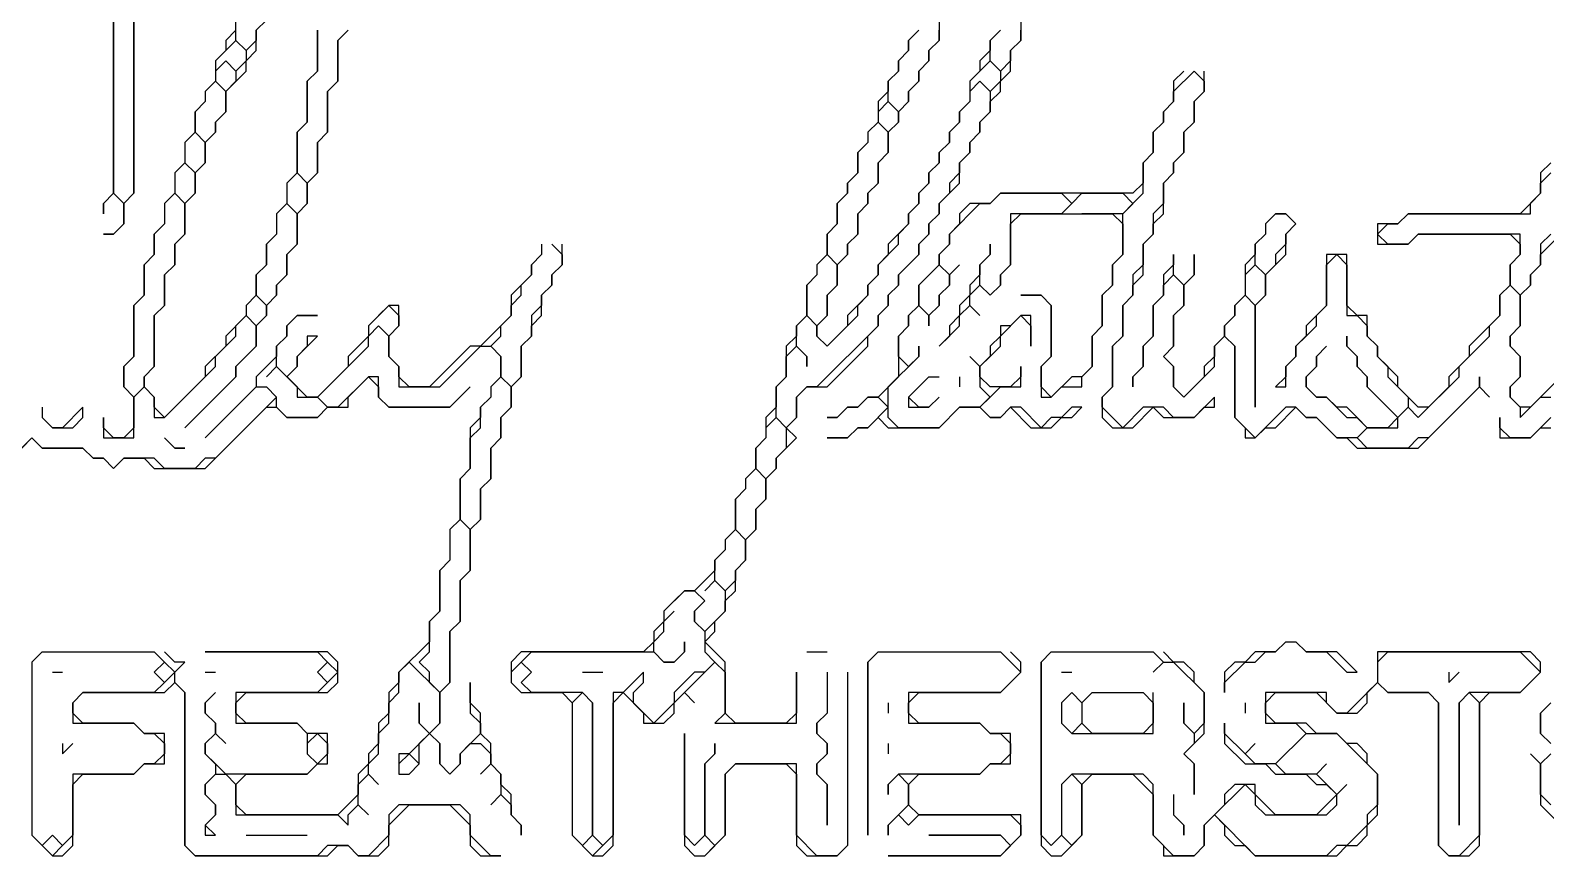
# Model space of a CAD drawing. Header units: metres. Extents: x 29 to 985, y 15 to 633.
# Drawn here: x 385.85 to 415, y 58.63 to 74.51 of the extents above; entities that cross this region are included whole.
import ezdxf

# ---------------------------------------------------------------- set-up
doc = ezdxf.new("R2010")
doc.units = ezdxf.units.M
doc.layers.add('ORIGINAL_DRAWING', color=8, linetype='CONTINUOUS')

msp = doc.modelspace()

# ---------------------------------------------------------------- linework, layer by layer
at = {"layer": 'ORIGINAL_DRAWING'}
for points in [[(387.843, 77.255), (387.843, 71.373), (387.647, 71.176), (387.451, 71.373), (387.451, 76.667)], [(390.98, 76.471), (391.176, 76.275), (391.176, 76.078), (390.784, 75.686), (390.784, 75.49), (390.588, 75.294), (390.588, 75.098), (390.392, 74.902), (390.392, 74.706), (390.196, 74.51), (390.196, 74.314), (390, 74.118), (389.804, 74.314), (389.804, 74.706), (390, 74.902), (390, 75.098), (390.196, 75.294), (390.196, 75.49), (390.392, 75.686), (390.392, 75.882)], [(387.451, 76.275), (387.451, 71.373), (387.255, 71.176), (387.255, 70.98), (387.255, 71.176), (387.451, 71.373), (387.647, 71.176), (387.647, 70.784), (387.451, 70.588), (387.255, 70.588), (387.451, 70.588), (387.647, 70.784), (387.647, 71.176), (387.843, 71.373), (387.843, 75.49)], [(402.941, 74.706), (403.137, 74.902), (403.333, 74.706), (403.333, 74.314), (403.137, 74.118), (403.137, 73.922), (402.941, 73.725), (402.941, 73.529), (402.745, 73.333), (402.745, 73.137), (402.549, 72.941), (402.353, 73.137), (402.353, 73.529), (402.549, 73.725), (402.549, 73.922), (402.745, 74.118), (402.745, 74.314), (402.941, 74.51)], [(404.51, 74.706), (404.706, 74.902), (404.902, 74.706), (404.902, 74.314), (404.706, 74.118), (404.706, 73.922), (404.51, 73.725), (404.314, 73.922), (404.314, 74.314), (404.51, 74.51)], [(389.804, 74.51), (389.608, 74.314), (389.608, 74.118), (389.412, 73.922), (389.412, 73.529), (389.216, 73.333), (389.216, 73.137), (389.02, 72.941), (389.02, 72.549), (388.824, 72.353), (388.824, 71.961), (388.627, 71.765), (388.627, 71.373), (388.431, 71.176), (388.431, 70.784), (388.235, 70.588), (388.235, 70.196), (388.039, 70), (388.039, 69.412), (387.843, 69.216), (387.843, 68.235), (387.647, 68.039), (387.647, 67.647), (387.843, 67.451), (387.843, 66.863), (387.647, 66.667), (387.451, 66.667), (387.255, 66.863), (387.255, 67.059), (387.255, 66.667), (387.843, 66.667), (387.843, 67.451), (388.039, 67.647), (388.235, 67.451), (388.235, 67.059), (388.431, 67.059), (389.412, 68.039), (389.412, 68.235), (389.804, 68.627), (389.804, 68.824), (390, 69.02), (390.196, 68.824), (390.196, 68.431), (389.804, 68.039), (389.804, 67.843), (388.824, 66.863), (389.804, 67.843), (389.804, 68.039), (390.196, 68.431), (390.196, 68.824), (390.392, 69.02), (390.392, 69.216), (390.588, 69.412), (390.588, 69.608), (390.784, 69.804), (390.784, 70.196), (390.98, 70.392), (390.98, 70.98), (391.176, 71.176), (391.176, 71.569), (391.373, 71.765), (391.373, 72.353), (391.569, 72.549), (391.569, 73.333), (391.765, 73.529), (391.765, 74.314), (391.961, 74.51)], [(391.373, 74.51), (391.373, 73.725), (391.176, 73.529), (391.176, 72.745), (390.98, 72.549), (390.98, 71.765), (390.784, 71.569), (390.784, 71.176), (390.588, 70.98), (390.588, 70.588), (390.392, 70.392), (390.392, 70), (390.196, 69.804), (390.196, 69.412), (390, 69.216), (390, 69.02), (389.608, 68.627), (389.608, 68.431), (389.216, 68.039), (389.216, 67.843), (388.431, 67.059), (388.235, 67.255), (388.235, 67.451), (388.039, 67.647), (388.039, 67.843), (388.235, 68.039), (388.235, 69.02), (388.431, 69.216), (388.431, 69.804), (388.627, 70), (388.627, 70.392), (388.824, 70.588), (388.824, 71.176), (389.02, 71.373), (389.02, 71.765), (389.216, 71.961), (389.216, 72.353), (389.412, 72.549), (389.412, 72.745), (389.608, 72.941), (389.608, 73.333), (390, 73.725), (390, 73.922), (390.196, 74.118), (390.196, 74.51)], [(391.961, 74.51), (391.765, 74.314), (391.765, 73.529), (391.569, 73.333), (391.569, 72.549), (391.373, 72.353), (391.373, 71.765), (391.176, 71.569), (390.98, 71.765), (390.98, 72.549), (391.176, 72.745), (391.176, 73.529), (391.373, 73.725), (391.373, 74.51)], [(402.941, 74.51), (402.745, 74.314), (402.745, 74.118), (402.549, 73.922), (402.549, 73.725), (402.353, 73.529), (402.353, 73.333), (402.157, 73.137), (402.157, 72.745), (401.961, 72.549), (401.961, 72.353), (401.765, 72.157), (401.765, 71.765), (401.569, 71.569), (401.569, 71.373), (401.373, 71.176), (401.373, 70.784), (401.176, 70.588), (401.176, 70.196), (400.98, 70), (400.98, 69.804), (400.784, 69.608), (400.784, 69.02), (400.588, 68.824), (400.588, 68.627), (400.392, 68.431), (400.392, 67.843), (400.196, 67.647), (400.196, 67.255), (400, 67.059), (400, 66.667), (399.804, 66.471), (399.804, 66.078), (399.608, 65.882), (399.608, 65.686), (399.412, 65.49), (399.412, 64.902), (399.216, 64.706), (399.216, 64.51), (399.02, 64.314), (399.02, 64.118), (398.627, 63.725), (398.431, 63.725), (398.039, 63.333), (398.039, 63.137), (397.843, 62.941), (397.843, 62.745), (397.647, 62.549), (395.294, 62.549), (395.098, 62.353), (395.098, 61.961), (395.294, 61.765), (396.078, 61.765), (396.275, 61.569), (396.275, 59.02), (396.667, 58.627), (396.863, 58.627), (397.059, 58.824), (397.059, 61.569), (397.255, 61.765), (397.647, 61.373), (397.647, 61.176), (398.039, 61.176), (398.235, 61.373), (398.235, 61.569), (398.431, 61.765), (398.627, 61.569), (398.431, 61.765), (399.02, 62.353), (399.216, 62.157), (399.216, 61.373), (399.02, 61.176), (400.588, 61.176), (400.588, 62.157), (400.588, 61.373), (400.392, 61.176), (399.412, 61.176), (399.216, 61.373), (399.216, 62.353), (398.824, 62.745), (399.02, 62.941), (399.02, 63.137), (399.216, 63.333), (399.216, 63.529), (399.412, 63.725), (399.412, 64.118), (399.608, 64.314), (399.608, 64.706), (399.804, 64.902), (399.804, 65.294), (400, 65.49), (400, 65.882), (400.196, 66.078), (400.196, 66.275), (400.588, 66.667), (400.392, 66.863), (400.588, 67.059), (400.588, 67.451), (400.784, 67.647), (401.176, 67.647), (401.961, 68.431), (401.961, 68.627), (402.157, 68.824), (402.157, 69.02), (402.353, 69.216), (402.353, 69.412), (402.549, 69.608), (402.549, 69.804), (402.941, 70.196), (402.941, 70.392), (403.137, 70.588), (403.137, 70.784), (403.333, 70.98), (403.333, 71.176), (403.725, 71.569), (403.725, 71.961), (403.922, 72.157), (403.922, 72.353), (404.118, 72.549), (404.118, 72.745), (404.314, 72.941), (404.314, 73.137), (404.51, 73.333), (404.51, 73.529), (404.706, 73.725), (404.706, 74.118), (404.902, 74.314), (404.902, 74.51)], [(404.51, 74.51), (404.314, 74.314), (404.314, 74.118), (404.118, 73.922), (404.118, 73.725), (403.922, 73.529), (403.922, 73.137), (403.725, 72.941), (403.725, 72.745), (403.529, 72.549), (403.529, 72.353), (403.333, 72.157), (403.333, 71.961), (403.137, 71.765), (403.137, 71.569), (402.941, 71.373), (402.941, 71.176), (402.745, 70.98), (402.745, 70.784), (402.353, 70.392), (402.353, 70.196), (402.157, 70), (402.157, 69.804), (401.961, 69.608), (401.961, 69.412), (401.569, 69.02), (401.569, 68.824), (401.176, 68.431), (400.98, 68.627), (400.98, 68.824), (401.176, 69.02), (401.176, 69.412), (401.373, 69.608), (401.373, 70), (401.569, 70.196), (401.569, 70.392), (401.765, 70.588), (401.765, 70.98), (401.961, 71.176), (401.961, 71.373), (402.157, 71.569), (402.157, 71.961), (402.353, 72.157), (402.353, 72.549), (402.549, 72.745), (402.549, 72.941), (402.745, 73.137), (402.745, 73.333), (402.941, 73.529), (402.941, 73.725), (403.137, 73.922), (403.137, 74.118), (403.333, 74.314), (403.333, 74.51)], [(389.608, 74.118), (389.804, 74.314), (390, 74.118), (390, 73.922), (389.804, 73.725), (389.608, 73.922)], [(389.412, 73.725), (389.608, 73.922), (389.804, 73.725), (389.804, 73.529), (389.608, 73.333), (389.412, 73.529)], [(404.118, 73.725), (404.314, 73.922), (404.51, 73.725), (404.51, 73.529), (404.314, 73.333), (404.118, 73.529)], [(389.216, 73.333), (389.412, 73.529), (389.608, 73.333), (389.608, 72.941), (389.412, 72.745), (389.412, 72.549), (389.216, 72.353), (389.02, 72.549), (389.02, 72.941), (389.216, 73.137)], [(403.922, 73.333), (404.118, 73.529), (404.314, 73.333), (404.314, 72.941), (404.118, 72.745), (404.118, 72.549), (403.922, 72.353), (403.922, 72.157), (403.725, 71.961), (403.725, 71.765), (403.529, 71.569), (403.529, 71.373), (403.333, 71.176), (403.333, 70.98), (403.137, 70.784), (403.137, 70.588), (402.941, 70.392), (402.941, 70.196), (402.549, 69.804), (402.549, 69.608), (402.353, 69.412), (402.353, 69.216), (402.157, 69.02), (402.157, 68.824), (400.98, 67.647), (400.784, 67.647), (400.588, 67.451), (400.588, 67.059), (400.392, 66.863), (400.196, 67.059), (400.196, 67.647), (400.392, 67.843), (400.392, 68.235), (400.588, 68.431), (400.784, 68.235), (400.784, 68.039), (400.784, 68.235), (400.588, 68.431), (400.588, 68.824), (400.784, 69.02), (400.98, 68.824), (400.98, 68.627), (401.176, 68.431), (401.765, 69.02), (401.765, 69.216), (401.961, 69.412), (401.961, 69.608), (402.157, 69.804), (402.157, 70), (402.549, 70.392), (402.549, 70.588), (402.745, 70.784), (402.745, 70.98), (402.941, 71.176), (402.941, 71.373), (403.137, 71.569), (403.137, 71.765), (403.333, 71.961), (403.333, 72.157), (403.529, 72.353), (403.529, 72.549), (403.725, 72.745), (403.725, 72.941), (403.922, 73.137)], [(408.039, 73.725), (407.843, 73.529), (407.843, 73.137), (407.647, 72.941), (407.647, 72.745), (407.451, 72.549), (407.451, 72.157), (407.255, 71.961), (407.255, 71.569), (407.059, 71.373), (404.51, 71.373), (404.314, 71.176), (403.922, 71.176), (403.725, 70.98), (403.725, 70.784), (403.529, 70.588), (403.529, 70.392), (403.333, 70.196), (403.333, 70), (402.941, 69.608), (402.941, 69.216), (402.745, 69.02), (402.745, 68.824), (402.549, 68.627), (402.549, 67.843), (402.157, 67.451), (401.961, 67.451), (401.765, 67.255), (401.569, 67.255), (401.373, 67.059), (401.176, 67.059), (401.373, 67.059), (401.569, 67.255), (401.765, 67.255), (401.961, 67.451), (402.157, 67.451), (402.353, 67.255), (401.961, 66.863), (401.765, 66.863), (401.569, 66.667), (401.176, 66.667), (401.569, 66.667), (401.765, 66.863), (401.961, 66.863), (402.157, 67.059), (402.353, 66.863), (403.333, 66.863), (403.725, 67.255), (404.118, 67.255), (404.314, 67.059), (404.51, 67.059), (404.706, 67.255), (405.098, 66.863), (405.49, 66.863), (405.686, 67.059), (405.882, 67.059), (406.078, 67.255), (405.882, 67.255), (405.686, 67.059), (405.49, 67.059), (405.294, 66.863), (404.902, 67.255), (404.706, 67.255), (404.51, 67.059), (404.314, 67.059), (404.118, 67.255), (404.51, 67.647), (404.902, 67.647), (404.902, 68.039), (404.902, 67.843), (404.706, 67.647), (404.314, 67.647), (404.118, 67.843), (404.118, 68.039), (404.51, 68.431), (404.51, 68.627), (404.902, 69.02), (405.098, 68.824), (405.098, 68.431), (405.098, 69.02), (404.902, 69.02), (404.706, 68.824), (404.51, 68.824), (404.51, 68.627), (404.314, 68.431), (404.314, 68.235), (404.118, 68.039), (403.922, 68.235), (404.118, 68.039), (404.118, 67.647), (404.314, 67.451), (404.118, 67.255), (403.725, 67.255), (403.333, 66.863), (402.549, 66.863), (402.353, 67.059), (402.353, 67.647), (402.941, 68.235), (402.941, 68.431), (402.941, 68.235), (402.745, 68.039), (402.549, 68.235), (402.549, 68.627), (402.745, 68.824), (402.745, 69.02), (402.941, 69.216), (403.137, 69.02), (403.137, 68.824), (403.137, 69.02), (403.333, 69.216), (403.333, 69.412), (403.529, 69.608), (403.529, 69.804), (403.725, 70), (403.529, 69.804), (403.333, 70), (403.333, 70.196), (403.529, 70.392), (403.529, 70.588), (404.118, 71.176), (404.314, 71.176), (404.51, 71.373), (405.686, 71.373), (405.882, 71.176), (405.686, 70.98), (404.706, 70.98), (404.706, 70), (404.51, 69.804), (404.51, 69.608), (404.314, 69.412), (404.118, 69.608), (404.118, 70), (404.314, 70.196), (404.314, 70.392), (404.314, 70.196), (404.118, 70), (404.118, 69.804), (403.922, 69.608), (403.922, 69.412), (403.725, 69.216), (403.725, 69.02), (403.529, 68.824), (403.529, 68.627), (403.333, 68.431), (403.725, 68.824), (403.725, 69.02), (403.922, 69.216), (404.118, 69.02), (403.922, 69.216), (403.922, 69.412), (404.118, 69.608), (404.314, 69.412), (404.51, 69.608), (404.51, 69.804), (404.706, 70), (404.706, 70.784), (404.902, 70.98), (406.667, 70.98), (406.863, 70.784), (406.863, 70.196), (406.667, 70), (406.667, 69.608), (406.471, 69.412), (406.471, 68.824), (406.275, 68.627), (406.275, 68.039), (406.078, 67.843), (405.882, 67.843), (405.49, 67.451), (405.294, 67.647), (405.294, 68.039), (405.49, 68.235), (405.49, 69.216), (405.294, 69.412), (404.902, 69.412), (405.294, 69.412), (405.49, 69.216), (405.49, 68.235), (405.294, 68.039), (405.294, 67.451), (405.49, 67.451), (405.686, 67.647), (406.078, 67.647), (406.078, 67.843), (406.275, 68.039), (406.275, 68.627), (406.471, 68.824), (406.471, 69.412), (406.667, 69.608), (406.667, 70), (406.863, 70.196), (406.863, 70.98), (407.255, 71.373), (407.255, 71.961), (407.451, 72.157), (407.451, 72.549), (407.647, 72.745), (407.647, 72.941), (407.843, 73.137), (407.843, 73.333), (408.235, 73.725), (408.431, 73.529), (408.431, 73.333), (408.235, 73.137), (408.235, 72.745), (408.039, 72.549), (408.039, 72.157), (407.843, 71.961), (407.843, 71.765), (407.647, 71.569), (407.647, 71.176), (407.451, 70.98), (407.451, 70.588), (407.255, 70.392), (407.255, 70), (407.059, 69.804), (407.059, 69.412), (406.863, 69.216), (406.863, 68.627), (406.667, 68.431), (406.667, 67.647), (406.471, 67.451), (406.471, 67.059), (406.667, 66.863), (407.059, 66.863), (407.451, 67.255), (407.647, 67.059), (408.235, 67.059), (408.431, 67.255), (408.627, 67.255), (408.627, 67.451), (408.235, 67.059), (407.843, 67.059), (407.647, 67.255), (407.255, 67.255), (406.863, 66.863), (406.471, 67.255), (406.471, 67.451), (406.667, 67.647), (406.667, 68.431), (406.863, 68.627), (406.863, 69.216), (407.059, 69.412), (407.059, 69.608), (407.255, 69.804), (407.255, 70.392), (407.451, 70.588), (407.451, 70.784), (407.647, 70.98), (407.647, 71.569), (407.843, 71.765), (407.843, 71.961), (408.039, 72.157), (408.039, 72.549), (408.235, 72.745), (408.235, 73.137), (408.431, 73.333), (408.431, 73.725)], [(402.157, 72.941), (402.353, 73.137), (402.549, 72.941), (402.549, 72.745), (402.353, 72.549), (402.157, 72.745)], [(401.961, 72.549), (402.157, 72.745), (402.353, 72.549), (402.353, 72.157), (402.157, 71.961), (402.157, 71.569), (401.961, 71.373), (401.961, 71.176), (401.765, 70.98), (401.765, 70.588), (401.569, 70.392), (401.569, 70.196), (401.373, 70), (401.176, 70.196), (401.176, 70.588), (401.373, 70.784), (401.373, 71.176), (401.569, 71.373), (401.569, 71.569), (401.765, 71.765), (401.765, 72.157), (401.961, 72.353)], [(388.824, 72.353), (389.02, 72.549), (389.216, 72.353), (389.216, 71.961), (389.02, 71.765), (388.824, 71.961)], [(388.627, 71.765), (388.824, 71.961), (389.02, 71.765), (389.02, 71.373), (388.824, 71.176), (388.627, 71.373)], [(390.784, 71.569), (390.98, 71.765), (391.176, 71.569), (391.176, 71.176), (390.98, 70.98), (390.784, 71.176)], [(415.098, 71.961), (414.902, 71.765), (414.902, 71.373), (414.51, 70.98), (412.353, 70.98), (412.157, 70.784), (411.765, 70.784), (411.765, 70.392), (412.353, 70.392), (412.549, 70.588), (414.314, 70.588), (414.51, 70.392), (414.51, 70.196), (414.314, 70), (414.314, 69.608), (414.118, 69.412), (414.118, 69.02), (413.529, 68.431), (413.529, 68.235), (413.137, 67.843), (413.137, 67.647), (412.745, 67.255), (412.549, 67.255), (412.157, 67.647), (412.157, 67.843), (411.765, 68.235), (411.765, 68.431), (411.569, 68.627), (411.569, 69.02), (411.373, 69.02), (411.176, 69.216), (411.176, 70.196), (410.784, 70.196), (410.784, 69.216), (410.392, 68.824), (410.392, 68.627), (410.196, 68.431), (410.196, 68.235), (410, 68.039), (410, 67.843), (409.804, 67.647), (410, 67.647), (410, 68.039), (410.196, 68.235), (410.196, 68.431), (410.588, 68.824), (410.588, 69.02), (410.784, 69.216), (410.784, 70), (410.98, 70.196), (411.176, 70), (411.176, 69.02), (411.373, 69.02), (411.569, 68.824), (411.569, 68.627), (411.765, 68.431), (411.765, 68.235), (411.961, 68.039), (411.961, 67.843), (412.353, 67.451), (412.353, 67.255), (412.157, 67.059), (411.569, 67.647), (411.569, 67.843), (411.373, 68.039), (411.373, 68.235), (411.176, 68.431), (411.176, 68.627), (411.176, 68.431), (411.373, 68.235), (411.373, 68.039), (411.569, 67.843), (411.569, 67.647), (412.157, 67.059), (411.961, 66.863), (411.569, 66.863), (411.176, 67.255), (410.98, 67.255), (410.784, 67.451), (410.588, 67.451), (410.392, 67.647), (410.392, 67.843), (410.588, 68.039), (410.588, 68.235), (410.784, 68.431), (410.588, 68.235), (410.588, 68.039), (410.392, 67.843), (410.392, 67.647), (410.588, 67.451), (410.784, 67.451), (411.176, 67.059), (411.373, 67.059), (411.569, 66.863), (411.373, 66.667), (410.98, 66.667), (410.588, 67.059), (410.392, 67.059), (410.196, 67.255), (410, 67.255), (409.412, 66.667), (409.02, 67.059), (409.02, 68.431), (408.824, 68.627), (408.824, 68.824), (409.02, 69.02), (409.02, 69.216), (409.216, 69.412), (409.412, 69.216), (409.412, 67.255), (409.412, 69.216), (409.608, 69.412), (409.608, 69.804), (410, 70.196), (410, 70.588), (410.196, 70.784), (410, 70.98), (409.804, 70.98), (409.608, 70.784), (409.608, 70.588), (409.412, 70.392), (409.412, 70.196), (409.216, 70), (409.216, 69.412), (409.02, 69.216), (409.02, 69.02), (408.824, 68.824), (408.824, 68.627), (408.627, 68.431), (408.627, 68.235), (408.431, 68.039), (408.431, 67.843), (408.039, 67.451), (407.843, 67.647), (407.843, 68.039), (407.647, 68.235), (407.843, 68.431), (407.843, 69.02), (408.039, 69.216), (408.039, 69.608), (408.235, 69.804), (408.235, 70.196), (408.235, 69.804), (408.039, 69.608), (407.843, 69.804), (407.843, 70.196), (407.843, 70), (407.647, 69.804), (407.647, 69.412), (407.451, 69.216), (407.451, 68.627), (407.255, 68.431), (407.255, 68.039), (407.059, 67.843), (407.059, 67.647), (407.059, 67.843), (407.255, 68.039), (407.255, 68.431), (407.451, 68.627), (407.451, 69.216), (407.647, 69.412), (407.647, 69.608), (407.843, 69.804), (408.039, 69.608), (408.039, 69.216), (407.843, 69.02), (407.843, 68.431), (407.647, 68.235), (407.843, 68.039), (407.843, 67.647), (408.039, 67.451), (408.627, 68.039), (408.627, 68.431), (408.824, 68.627), (409.02, 68.431), (409.02, 67.059), (409.216, 66.863), (409.216, 66.667), (409.412, 66.667), (409.608, 66.863), (409.804, 66.863), (410.196, 67.255), (410.392, 67.059), (410.588, 67.059), (410.98, 66.667), (411.176, 66.667), (411.373, 66.471), (412.549, 66.471), (413.725, 67.647), (413.922, 67.451), (413.725, 67.647), (413.725, 67.843), (413.725, 67.647), (412.745, 66.667), (412.549, 66.667), (412.353, 66.471), (411.569, 66.471), (411.373, 66.667), (411.569, 66.863), (412.157, 66.863), (412.157, 67.059), (412.353, 67.255), (412.549, 67.059), (413.333, 67.843), (413.333, 68.039), (413.922, 68.627), (413.922, 68.824), (414.118, 69.02), (414.118, 69.412), (414.314, 69.608), (414.51, 69.412), (414.51, 68.824), (414.314, 68.627), (414.314, 68.431), (414.51, 68.235), (414.51, 67.843), (414.314, 67.647), (414.314, 67.451), (414.51, 67.255), (414.51, 67.059), (414.902, 67.451), (415.098, 67.451)], [(415.098, 70.588), (414.902, 70.392), (414.902, 70), (414.706, 69.804), (414.706, 69.608), (414.51, 69.412), (414.314, 69.608), (414.314, 70), (414.51, 70.196), (414.51, 70.588), (412.549, 70.588), (412.353, 70.392), (411.961, 70.392), (411.765, 70.588), (411.961, 70.784), (412.157, 70.784), (412.353, 70.98), (414.706, 70.98), (414.706, 71.176), (414.902, 71.373), (414.902, 71.569), (415.098, 71.765)], [(388.431, 71.176), (388.627, 71.373), (388.824, 71.176), (388.824, 70.588), (388.627, 70.392), (388.627, 70), (388.431, 69.804), (388.431, 69.216), (388.235, 69.02), (388.235, 68.039), (388.039, 67.843), (388.039, 67.647), (387.843, 67.451), (387.647, 67.647), (387.647, 68.039), (387.843, 68.235), (387.843, 69.216), (388.039, 69.412), (388.039, 70), (388.235, 70.196), (388.235, 70.588), (388.431, 70.784)], [(390.588, 70.98), (390.784, 71.176), (390.98, 70.98), (390.98, 70.392), (390.784, 70.196), (390.784, 69.804), (390.588, 69.608), (390.588, 69.412), (390.392, 69.216), (390.196, 69.412), (390.196, 69.804), (390.392, 70), (390.392, 70.392), (390.588, 70.588)], [(405.882, 71.176), (406.078, 71.373), (406.863, 71.373), (407.059, 71.176), (406.863, 70.98), (406.078, 70.98)], [(409.608, 70.784), (409.804, 70.98), (410, 70.98), (410.196, 70.784), (410, 70.588), (410, 70.392), (409.804, 70.196), (409.804, 70), (409.608, 69.804), (409.412, 70), (409.412, 70.392), (409.608, 70.588)], [(415.49, 68.039), (414.706, 67.255), (414.51, 67.255), (414.314, 67.451), (414.314, 67.647), (414.51, 67.843), (414.51, 68.235), (414.314, 68.431), (414.314, 68.627), (414.51, 68.824), (414.51, 69.412), (414.706, 69.608), (414.706, 69.804), (414.902, 70), (414.902, 70.196), (415.294, 70.588)], [(385.294, 66.078), (385.882, 66.667), (386.078, 66.471), (386.863, 66.471), (387.059, 66.275), (387.255, 66.275), (387.451, 66.078), (387.647, 66.275), (388.039, 66.275), (388.235, 66.078), (389.216, 66.078), (390.392, 67.255), (390.588, 67.255), (390.784, 67.059), (391.373, 67.059), (391.569, 67.255), (391.961, 67.255), (391.961, 67.451), (392.353, 67.843), (392.549, 67.647), (392.549, 67.451), (392.745, 67.255), (393.922, 67.255), (394.314, 67.647), (393.922, 67.255), (392.745, 67.255), (392.549, 67.451), (392.549, 67.843), (392.353, 67.843), (391.765, 67.255), (391.569, 67.255), (391.373, 67.451), (392.353, 68.431), (392.353, 68.627), (392.549, 68.824), (392.745, 68.627), (392.745, 68.235), (392.941, 68.039), (392.941, 67.647), (393.725, 67.647), (394.51, 68.431), (394.706, 68.431), (394.902, 68.235), (394.902, 67.843), (394.706, 67.647), (394.706, 67.451), (394.51, 67.255), (394.51, 67.059), (394.314, 66.863), (394.314, 66.078), (394.118, 65.882), (394.118, 65.098), (393.922, 64.902), (393.922, 64.314), (393.725, 64.118), (393.725, 63.333), (393.529, 63.137), (393.529, 62.745), (392.941, 62.157), (392.941, 61.961), (392.745, 61.765), (392.745, 61.373), (392.549, 61.176), (392.549, 60.784), (392.353, 60.588), (392.353, 60.392), (392.157, 60.196), (392.157, 59.804), (391.765, 59.412), (390, 59.412), (389.804, 59.608), (389.804, 60), (390, 60.196), (391.176, 60.196), (391.373, 60.392), (391.569, 60.392), (391.569, 60.98), (391.176, 60.98), (390.98, 61.176), (390, 61.176), (389.804, 61.373), (389.804, 61.569), (390, 61.765), (391.569, 61.765), (391.765, 61.961), (391.765, 62.353), (391.569, 62.549), (389.216, 62.549), (391.373, 62.549), (391.569, 62.353), (391.373, 62.157), (391.569, 61.961), (391.373, 61.765), (389.804, 61.765), (389.804, 61.176), (390.98, 61.176), (391.176, 60.98), (391.176, 60.588), (391.373, 60.392), (391.176, 60.196), (389.608, 60.196), (389.216, 60.588), (389.216, 60.784), (389.412, 60.98), (389.608, 60.784), (389.412, 60.98), (389.412, 61.176), (389.216, 61.373), (389.216, 61.569), (389.412, 61.765), (389.216, 61.569), (389.216, 61.373), (389.412, 61.176), (389.412, 60.98), (389.216, 60.784), (389.216, 60.588), (389.412, 60.392), (389.412, 60.196), (389.216, 60), (389.216, 59.804), (389.412, 59.608), (389.412, 59.412), (389.216, 59.216), (389.216, 59.02), (389.412, 59.02), (389.216, 59.216), (389.412, 59.412), (389.412, 59.608), (389.216, 59.804), (389.216, 60), (389.412, 60.196), (389.608, 60.196), (389.804, 60), (389.804, 59.412), (391.765, 59.412), (391.961, 59.216), (391.961, 59.412), (392.157, 59.608), (392.353, 59.412), (392.157, 59.608), (392.157, 60), (392.353, 60.196), (392.549, 60), (392.353, 60.196), (392.353, 60.392), (392.549, 60.588), (392.549, 60.98), (392.745, 61.176), (392.745, 61.569), (392.941, 61.765), (392.941, 62.157), (393.137, 62.353), (393.725, 61.765), (393.725, 61.176), (393.529, 60.98), (393.333, 61.176), (393.333, 61.569), (393.333, 61.176), (393.529, 60.98), (393.137, 60.588), (392.941, 60.588), (392.941, 60.196), (393.137, 60.196), (393.333, 60.392), (393.333, 60.784), (393.529, 60.98), (393.725, 60.784), (393.725, 60.392), (393.922, 60.196), (394.118, 60.392), (394.118, 60.588), (394.314, 60.784), (394.51, 60.784), (394.706, 60.588), (394.706, 60.392), (394.51, 60.196), (394.706, 60.392), (394.902, 60.196), (394.902, 59.804), (394.706, 59.608), (394.902, 59.804), (395.098, 59.608), (395.098, 59.412), (395.294, 59.216), (395.294, 59.02), (395.294, 59.216), (395.098, 59.412), (395.098, 59.804), (394.902, 60), (394.902, 60.196), (394.706, 60.392), (394.706, 60.784), (394.51, 60.98), (394.51, 61.373), (394.314, 61.569), (394.314, 61.961), (394.314, 61.373), (394.51, 61.176), (394.51, 60.98), (394.118, 60.588), (394.118, 60.392), (393.922, 60.196), (393.725, 60.392), (393.725, 60.784), (393.529, 60.98), (393.725, 61.176), (393.725, 61.765), (393.922, 61.961), (393.922, 62.941), (394.118, 63.137), (394.118, 63.922), (394.314, 64.118), (394.314, 64.902), (394.51, 65.098), (394.51, 65.686), (394.706, 65.882), (394.706, 66.471), (394.902, 66.667), (394.902, 67.059), (395.098, 67.255), (395.098, 67.647), (395.294, 67.843), (395.294, 68.431), (395.49, 68.627), (395.49, 68.824), (395.686, 69.02), (395.686, 69.412), (395.882, 69.608), (395.882, 69.804), (396.078, 70), (396.078, 70.392)], [(395.686, 70.392), (395.686, 70.196), (395.49, 70), (395.49, 69.804), (395.098, 69.412), (395.098, 69.02), (394.51, 68.431), (394.314, 68.431), (393.529, 67.647), (393.137, 67.647), (392.941, 67.843), (392.941, 68.039), (392.745, 68.235), (392.745, 68.627), (392.941, 68.824), (392.941, 69.216), (392.745, 69.216), (392.353, 68.824), (392.353, 68.627), (391.961, 68.235), (391.961, 68.039), (391.373, 67.451), (391.176, 67.451), (390.784, 67.843), (390.98, 68.039), (390.98, 68.235), (391.373, 68.627), (391.176, 68.627), (391.176, 68.431), (390.98, 68.235), (390.98, 68.039), (390.784, 67.843), (390.588, 68.039), (390.588, 68.431), (390.784, 68.627), (390.784, 68.824), (390.98, 69.02), (391.373, 69.02), (390.98, 69.02), (390.784, 68.824), (390.784, 68.627), (390.588, 68.431), (390.588, 68.235), (390.196, 67.843), (390.196, 67.647), (389.216, 66.667), (390.196, 67.647), (390.392, 67.647), (390.588, 67.451), (389.412, 66.275), (389.216, 66.275), (389.02, 66.078), (388.431, 66.078), (388.235, 66.275), (387.647, 66.275), (387.451, 66.078), (387.255, 66.275), (387.059, 66.275), (386.863, 66.471), (386.078, 66.471), (385.882, 66.667), (385.686, 66.471)], [(395.882, 70.392), (396.078, 70.196), (396.078, 70), (395.882, 69.804), (395.882, 69.608), (395.686, 69.412), (395.686, 69.216), (395.49, 69.02), (395.49, 68.627), (395.294, 68.431), (395.294, 67.843), (395.098, 67.647), (394.902, 67.843), (394.902, 68.235), (394.706, 68.431), (394.902, 68.627), (394.902, 68.824), (395.098, 69.02), (395.098, 69.216), (395.294, 69.412), (395.294, 69.608), (395.49, 69.804), (395.49, 70)], [(400.98, 70), (401.176, 70.196), (401.373, 70), (401.373, 69.608), (401.176, 69.412), (401.176, 69.02), (400.98, 68.824), (400.784, 69.02), (400.784, 69.608), (400.98, 69.804)], [(403.333, 70), (403.529, 69.804), (403.529, 69.608), (403.333, 69.412), (403.333, 69.216), (403.137, 69.02), (402.941, 69.216), (402.941, 69.608)], [(409.216, 69.804), (409.412, 70), (409.608, 69.804), (409.608, 69.412), (409.412, 69.216), (409.216, 69.412)], [(390, 69.216), (390.196, 69.412), (390.392, 69.216), (390.392, 69.02), (390.196, 68.824), (390, 69.02)], [(392.549, 69.02), (392.745, 69.216), (392.941, 69.02), (392.941, 68.824), (392.745, 68.627), (392.549, 68.824)], [(390.392, 67.843), (390.588, 68.039), (390.98, 67.647), (390.98, 67.451), (391.373, 67.451), (391.569, 67.255), (391.373, 67.059), (390.784, 67.059), (390.588, 67.255), (390.588, 67.451), (390.392, 67.647)], [(394.706, 67.647), (394.902, 67.843), (395.098, 67.647), (395.098, 67.255), (394.902, 67.059), (394.902, 66.667), (394.706, 66.471), (394.706, 65.882), (394.51, 65.686), (394.51, 65.098), (394.314, 64.902), (394.118, 65.098), (394.118, 65.882), (394.314, 66.078), (394.314, 66.667), (394.51, 66.863), (394.51, 67.255), (394.706, 67.451)], [(403.137, 67.843), (402.745, 67.451), (402.745, 67.255), (403.137, 67.255), (403.333, 67.451), (403.137, 67.255), (402.941, 67.255), (402.745, 67.451), (403.137, 67.843), (403.333, 67.843)], [(403.725, 67.843), (403.725, 67.647)], [(386.078, 67.255), (386.078, 67.059), (386.275, 66.863), (386.667, 66.863), (386.863, 67.059), (386.863, 67.255), (386.471, 66.863), (386.275, 66.863), (386.078, 67.059)], [(400, 66.863), (400.196, 67.059), (400.392, 66.863), (400.392, 66.471), (400.196, 66.275), (400.196, 66.078), (400, 65.882), (399.804, 66.078), (399.804, 66.471), (400, 66.667)], [(415.098, 67.059), (414.706, 66.667), (414.314, 66.667), (414.118, 66.863), (414.118, 67.059), (414.118, 66.667), (414.706, 66.667), (414.902, 66.863), (415.098, 66.863)], [(388.431, 66.667), (388.627, 66.471), (388.824, 66.471), (388.627, 66.471)], [(399.608, 65.882), (399.804, 66.078), (400, 65.882), (400, 65.49), (399.804, 65.294), (399.804, 64.902), (399.608, 64.706), (399.412, 64.902), (399.412, 65.49), (399.608, 65.686)], [(393.922, 64.902), (394.118, 65.098), (394.314, 64.902), (394.314, 64.118), (394.118, 63.922), (394.118, 63.137), (393.922, 62.941), (393.922, 61.961), (393.725, 61.765), (393.529, 61.961), (393.529, 62.157), (393.333, 62.353), (393.529, 62.549), (393.529, 63.137), (393.725, 63.333), (393.725, 64.118), (393.922, 64.314)], [(399.216, 64.706), (399.412, 64.902), (399.608, 64.706), (399.608, 64.314), (399.412, 64.118), (399.412, 63.922), (399.216, 63.725), (399.02, 63.922), (399.02, 64.314), (399.216, 64.51)], [(398.824, 63.725), (399.02, 63.922), (399.216, 63.725), (399.216, 63.333), (398.824, 62.941), (398.627, 63.137), (398.627, 63.333), (398.824, 63.529)], [(398.235, 63.529), (398.431, 63.725), (398.627, 63.725), (398.824, 63.529), (398.627, 63.333), (398.627, 63.137), (398.824, 62.941), (398.824, 62.549), (399.02, 62.353), (398.824, 62.157), (398.627, 62.157), (398.235, 61.765), (398.235, 61.569), (397.843, 61.176), (397.451, 61.569), (397.451, 61.765), (397.647, 61.961), (397.647, 62.157), (397.255, 61.765), (397.059, 61.765), (397.059, 59.02), (396.863, 58.824), (396.667, 59.02), (396.667, 61.569), (396.471, 61.765), (395.49, 61.765), (395.294, 61.961), (395.49, 62.157), (395.294, 62.353), (395.49, 62.549), (397.843, 62.549), (398.039, 62.353), (398.235, 62.353), (398.431, 62.549), (398.431, 62.745), (398.431, 62.549), (398.235, 62.353), (398.039, 62.353), (397.843, 62.549), (397.843, 62.745), (398.039, 62.941), (398.039, 63.137), (398.235, 63.333)], [(410, 62.745), (409.804, 62.549), (409.412, 62.549), (409.216, 62.353), (409.02, 62.353), (408.824, 62.157), (408.824, 61.765), (408.824, 61.961), (409.216, 62.353), (409.412, 62.353), (409.608, 62.549), (409.804, 62.549), (410, 62.745), (410.196, 62.745), (410.392, 62.549), (410.784, 62.549), (411.176, 62.157), (411.373, 62.157), (410.98, 62.549), (410.392, 62.549), (410.196, 62.745)], [(385.882, 62.353), (386.078, 62.549), (388.235, 62.549), (388.431, 62.353), (388.235, 62.157), (388.431, 61.961), (388.235, 61.765), (386.863, 61.765), (386.667, 61.569), (386.667, 61.176), (387.843, 61.176), (388.039, 60.98), (388.235, 60.98), (388.431, 60.784), (388.431, 60.588), (388.235, 60.392), (388.039, 60.392), (387.843, 60.196), (386.667, 60.196), (386.667, 59.02), (386.471, 58.824), (386.275, 59.02), (386.078, 58.824), (385.882, 59.02)], [(386.078, 62.549), (385.882, 62.353), (385.882, 59.02), (386.275, 58.627), (386.471, 58.627), (386.667, 58.824), (386.667, 60), (386.863, 60.196), (387.843, 60.196), (388.039, 60.392), (388.431, 60.392), (388.431, 60.98), (388.039, 60.98), (387.843, 61.176), (386.863, 61.176), (386.667, 61.373), (386.667, 61.569), (386.863, 61.765), (388.431, 61.765), (388.627, 61.961), (388.824, 61.765), (388.824, 58.824), (389.02, 58.627), (391.569, 58.627), (391.765, 58.824), (391.961, 58.824), (392.157, 58.627), (392.549, 58.627), (392.745, 58.824), (392.745, 59.216), (393.137, 59.608), (393.922, 59.608), (394.314, 59.216), (394.314, 58.824), (394.51, 58.627), (394.902, 58.627), (394.706, 58.627), (394.314, 59.02), (394.314, 59.412), (394.118, 59.608), (392.941, 59.608), (392.745, 59.412), (392.745, 59.02), (392.353, 58.627), (392.157, 58.627), (391.961, 58.824), (391.569, 58.824), (391.373, 58.627), (389.02, 58.627), (388.824, 58.824), (388.824, 61.765), (388.627, 61.961), (388.627, 62.157), (388.824, 62.353), (388.627, 62.353), (388.431, 62.549)], [(400.784, 62.549), (401.176, 62.549)], [(402.157, 62.549), (401.961, 62.353), (401.961, 59.02), (401.961, 62.353), (402.157, 62.549), (404.51, 62.549), (404.902, 62.157), (404.51, 61.765), (402.745, 61.765), (402.745, 61.176), (404.118, 61.176), (404.314, 60.98), (404.51, 60.98), (404.706, 60.784), (404.706, 60.588), (404.51, 60.392), (404.314, 60.392), (404.118, 60.196), (402.549, 60.196), (402.353, 60), (402.353, 59.804), (402.353, 60), (402.549, 60.196), (402.745, 60), (402.745, 59.608), (402.353, 59.216), (402.353, 59.02), (402.353, 59.216), (402.549, 59.412), (402.745, 59.216), (402.941, 59.412), (404.706, 59.412), (404.902, 59.216), (404.902, 59.02), (404.706, 58.824), (404.51, 59.02), (403.137, 59.02), (404.51, 59.02), (404.706, 58.824), (404.51, 58.627), (402.353, 58.627), (404.51, 58.627), (404.902, 59.02), (404.902, 59.412), (402.941, 59.412), (402.745, 59.608), (402.745, 60), (402.941, 60.196), (404.118, 60.196), (404.314, 60.392), (404.706, 60.392), (404.706, 60.98), (404.314, 60.98), (404.118, 61.176), (402.941, 61.176), (402.745, 61.373), (402.745, 61.569), (402.941, 61.765), (404.51, 61.765), (404.902, 62.157), (404.902, 62.353), (404.706, 62.549)], [(405.49, 62.549), (405.294, 62.353), (405.294, 58.824), (405.49, 58.627), (405.686, 58.627), (406.078, 59.02), (406.078, 60), (406.275, 60.196), (407.059, 60.196), (407.451, 59.804), (407.451, 59.02), (407.647, 58.824), (407.647, 58.627), (408.235, 58.627), (408.431, 58.824), (408.431, 59.216), (408.627, 59.412), (408.824, 59.216), (408.824, 59.02), (409.02, 58.824), (409.216, 58.824), (409.412, 58.627), (410.98, 58.627), (411.176, 58.824), (411.373, 58.824), (411.569, 59.02), (411.569, 59.216), (411.765, 59.412), (411.765, 60.196), (411.569, 60.392), (411.569, 60.588), (411.373, 60.784), (411.176, 60.784), (410.98, 60.98), (410.588, 60.98), (410.392, 61.176), (409.804, 61.176), (409.608, 61.373), (409.608, 61.569), (409.804, 61.765), (410.588, 61.765), (410.98, 61.373), (411.373, 61.373), (411.569, 61.569), (411.569, 61.765), (411.765, 61.961), (411.961, 61.765), (412.745, 61.765), (412.941, 61.569), (412.941, 58.824), (413.137, 58.627), (413.529, 58.627), (413.725, 58.824), (413.725, 61.569), (413.922, 61.765), (414.51, 61.765), (414.902, 62.157), (414.902, 62.353), (414.706, 62.549), (411.765, 62.549), (411.765, 61.961), (411.176, 61.373), (410.98, 61.373), (410.784, 61.569), (410.784, 61.765), (409.608, 61.765), (409.608, 61.176), (410.196, 61.176), (410.392, 60.98), (409.804, 60.392), (409.412, 60.392), (409.216, 60.588), (409.412, 60.784), (409.216, 60.588), (408.824, 60.98), (408.824, 61.176), (408.824, 60.784), (409.216, 60.392), (409.608, 60.392), (409.804, 60.196), (410.392, 60.196), (410.588, 60), (410.784, 60), (410.98, 59.804), (410.588, 59.412), (409.804, 59.412), (409.412, 59.804), (409.412, 60), (409.02, 60), (408.824, 59.804), (408.824, 59.608), (408.431, 59.216), (408.431, 58.824), (408.235, 58.627), (407.843, 58.627), (407.451, 59.02), (407.451, 60), (407.255, 60.196), (405.882, 60.196), (405.686, 60), (405.686, 59.02), (405.49, 58.824), (405.294, 59.02), (405.294, 62.353), (405.49, 62.549), (407.451, 62.549), (407.647, 62.353), (407.451, 62.157), (407.647, 62.353), (407.843, 62.353), (408.431, 61.765), (408.431, 61.176), (408.235, 60.98), (408.039, 61.176), (408.039, 61.569), (408.039, 61.176), (408.235, 60.98), (408.235, 60.784), (408.039, 60.588), (408.235, 60.392), (408.235, 59.804), (408.235, 60.392), (408.039, 60.588), (408.431, 60.98), (408.431, 61.765), (408.235, 61.961), (408.235, 62.157), (408.039, 62.353), (407.843, 62.353), (407.647, 62.549)], [(411.765, 62.353), (411.961, 62.549), (414.51, 62.549), (414.902, 62.157), (414.51, 61.765), (413.529, 61.765), (413.333, 61.569), (413.333, 59.216), (413.333, 61.569), (413.529, 61.765), (413.725, 61.569), (413.725, 59.02), (413.333, 58.627), (413.137, 58.627), (412.941, 58.824), (412.941, 61.569), (412.745, 61.765), (411.961, 61.765), (411.765, 61.961)], [(386.275, 62.157), (386.471, 62.157)], [(388.235, 62.157), (388.431, 62.353), (388.627, 62.157), (388.431, 61.961)], [(389.216, 62.157), (389.412, 62.157)], [(391.373, 62.157), (391.569, 62.353), (391.765, 62.157), (391.569, 61.961)], [(395.098, 62.157), (395.294, 62.353), (395.49, 62.157), (395.294, 61.961)], [(396.471, 62.157), (396.863, 62.157)], [(401.569, 62.157), (401.569, 58.824), (401.373, 58.627), (400.98, 58.627), (400.588, 59.02), (400.588, 60.392), (399.412, 60.392), (399.216, 60.196), (399.216, 59.02), (399.02, 58.824), (398.824, 59.02), (398.824, 60.392), (399.02, 60.588), (399.02, 60.784), (399.02, 60.588), (398.824, 60.392), (398.824, 59.02), (398.627, 58.824), (398.431, 59.02), (398.431, 60.98), (398.431, 58.824), (398.627, 58.627), (398.824, 58.627), (399.216, 59.02), (399.216, 60.196), (399.412, 60.392), (400.392, 60.392), (400.588, 60.196), (400.588, 58.824), (400.784, 58.627), (401.373, 58.627), (401.569, 58.824)], [(401.176, 62.157), (401.176, 61.373), (400.98, 61.176), (400.98, 60.98), (401.176, 60.784), (401.176, 60.588), (400.98, 60.392), (400.98, 60.196), (401.176, 60), (401.176, 59.216), (401.176, 60), (400.98, 60.196), (400.98, 60.392), (401.176, 60.588), (401.176, 60.784), (400.98, 60.98), (400.98, 61.176), (401.176, 61.373)], [(405.686, 62.157), (405.882, 62.157)], [(413.137, 62.157), (413.137, 61.961), (413.333, 62.157)], [(396.275, 61.569), (396.471, 61.765), (396.667, 61.569), (396.667, 59.02), (396.471, 58.824), (396.275, 59.02)], [(402.353, 61.569), (402.353, 61.373)], [(405.686, 61.569), (405.882, 61.765), (406.078, 61.569), (406.078, 61.176), (405.882, 60.98), (405.686, 61.176)], [(405.882, 61.765), (405.686, 61.569), (405.686, 61.176), (405.882, 60.98), (407.451, 60.98), (407.451, 61.765)], [(406.078, 61.569), (406.275, 61.765), (407.255, 61.765), (407.451, 61.569), (407.451, 61.176), (407.255, 60.98), (406.275, 60.98), (406.078, 61.176)], [(409.216, 61.569), (409.216, 61.373)], [(415.098, 61.569), (414.902, 61.373), (414.902, 60.98), (415.098, 60.784)], [(415.098, 60.784), (414.902, 60.98), (414.902, 61.373), (415.098, 61.569)], [(391.176, 60.784), (391.373, 60.98), (391.569, 60.784), (391.569, 60.588), (391.373, 60.392), (391.176, 60.588)], [(410.392, 60.98), (410.98, 60.98), (411.765, 60.196), (411.765, 59.608), (411.569, 59.412), (411.569, 59.216), (411.176, 58.824), (410.98, 58.824), (410.784, 58.627), (409.412, 58.627), (408.627, 59.412), (409.216, 60), (409.412, 59.804), (409.412, 59.608), (409.608, 59.412), (410.784, 59.412), (410.98, 59.608), (410.98, 59.804), (411.176, 60), (410.98, 59.804), (410.588, 60.196), (410.784, 60.392), (410.588, 60.196), (410, 60.196), (409.804, 60.392)], [(386.471, 60.784), (386.471, 60.588), (386.667, 60.784)], [(402.353, 60.784), (402.353, 60.588)], [(392.941, 60.392), (393.137, 60.588), (393.333, 60.392), (393.137, 60.196)], [(415.098, 60.588), (414.902, 60.392), (414.706, 60.588), (414.902, 60.392), (414.902, 59.608), (415.294, 59.216)], [(415.098, 59.608), (414.902, 59.804), (414.902, 60.392), (415.098, 60.588)], [(405.686, 60), (405.882, 60.196), (406.078, 60), (406.078, 59.02), (405.882, 58.824), (405.686, 59.02)], [(407.843, 59.804), (407.843, 59.412), (408.039, 59.216), (408.039, 59.02), (408.039, 59.216), (407.843, 59.412)], [(402.549, 59.412), (402.745, 59.608), (402.941, 59.412), (402.745, 59.216)], [(386.078, 58.824), (386.275, 59.02), (386.471, 58.824), (386.275, 58.627)], [(390, 59.02), (391.176, 59.02)], [(396.471, 58.824), (396.667, 59.02), (396.863, 58.824), (396.667, 58.627)], [(398.627, 58.824), (398.824, 59.02), (399.02, 58.824), (398.824, 58.627)], [(405.49, 58.824), (405.686, 59.02), (405.882, 58.824), (405.686, 58.627)]]:
    msp.add_lwpolyline(points, dxfattribs=at)

doc.saveas('drawing.dxf')
